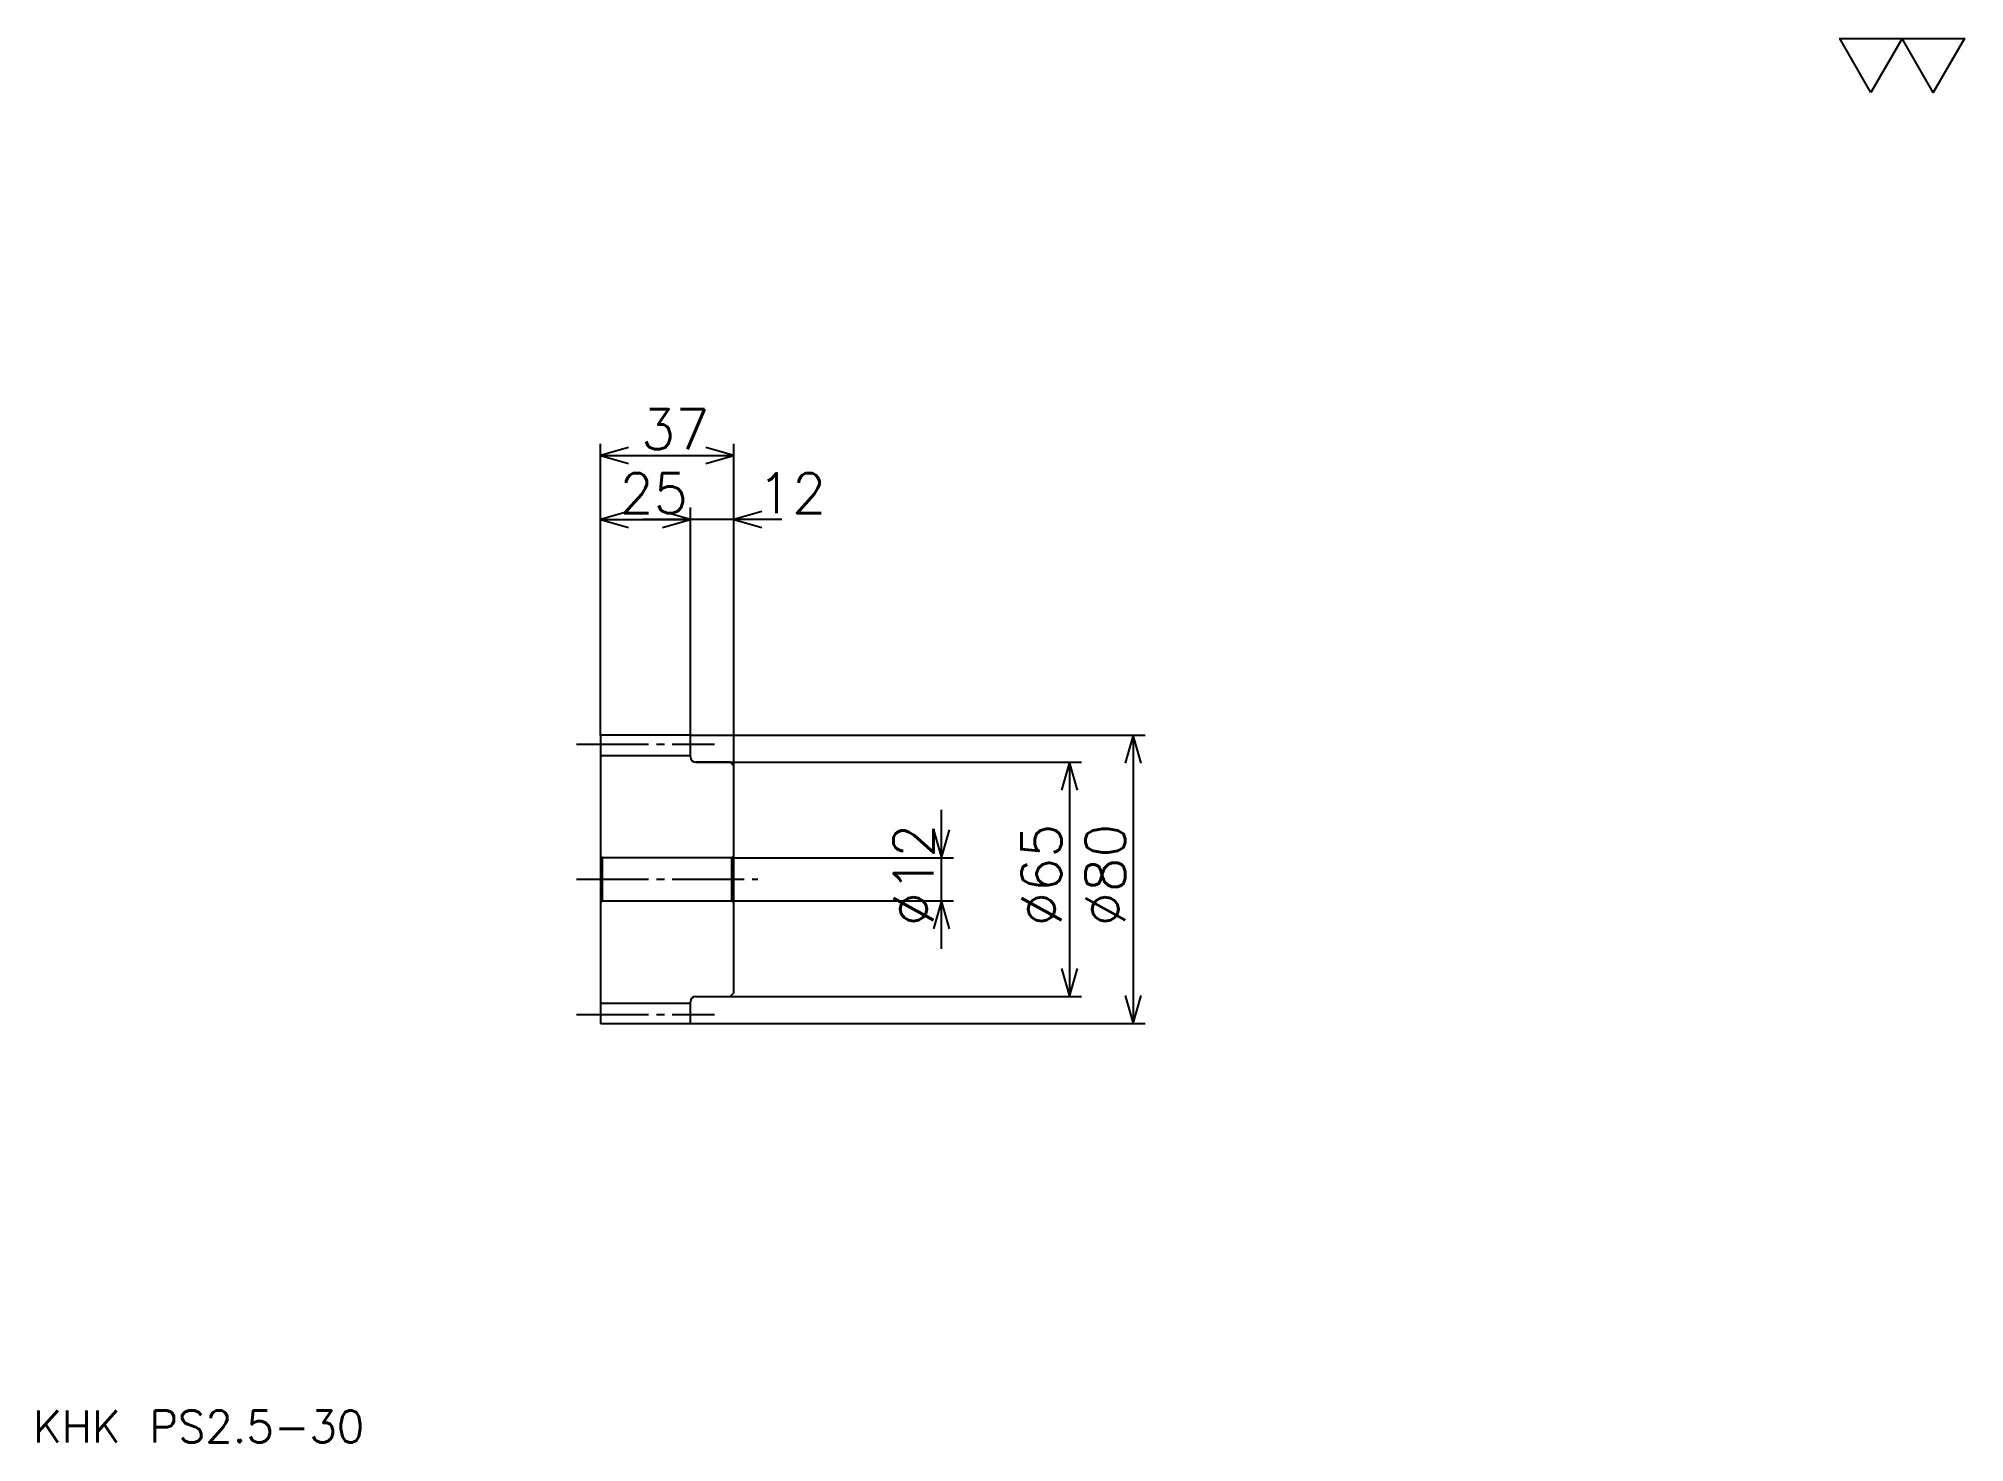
# Model space of a CAD drawing. Extents: x 24 to 558, y 24 to 414.
import ezdxf

# ---------------------------------------------------------------- set-up
doc = ezdxf.new("R2010")
doc.units = 0
doc.linetypes.add('DASHDOT', pattern=[26.608695, 19.956522, -2.217391, 2.217391, -2.217391])
doc.layers.get('0').update_dxf_attribs({"linetype": 'CONTINUOUS'})
doc.layers.add('DASHDOT', color=6, linetype='DASHDOT')
doc.styles.add('KANJI', font='TXT', dxfattribs={"bigfont": 'BIGFONT'})

msp = doc.modelspace()

# ---------------------------------------------------------------- linework, layer by layer
at = {"color": 5}
for p, q in [((179.608688, 220.717392), (179.608688, 301.652161)), ((216.608688, 220.717392), (216.608688, 301.652161)), ((179.608688, 298.32608), (216.608688, 298.32608)), ((204.608688, 220.717392), (204.608688, 283.913055)), ((179.608688, 280.586975), (204.608688, 280.586975)), ((229.91304, 280.586975), (191.304337, 280.586975)), ((179.608688, 220.617401), (179.608688, 220.717392)), ((204.508682, 220.717392), (216.608688, 220.717392)), ((204.608688, 220.617401), (204.608688, 220.717392)), ((216.608688, 220.717392), (330.804321, 220.717392)), ((216.608688, 212.217392), (216.608688, 220.717392)), ((327.478271, 220.717392), (327.478271, 140.717392)), ((206.108688, 213.217392), (216.608688, 213.217392)), ((216.608688, 213.217392), (313.065186, 213.217392)), ((309.739136, 213.217392), (309.739136, 148.217392)), ((274.260864, 161.41304), (274.260864, 200.021744)), ((216.608688, 186.717392), (277.586945, 186.717392)), ((216.608688, 174.717392), (277.586945, 174.717392)), ((206.108688, 148.217392), (216.608688, 148.217392)), ((216.608688, 148.217392), (313.065186, 148.217392)), ((204.508682, 140.717392), (216.608688, 140.717392)), ((216.608688, 140.717392), (330.804321, 140.717392))]:
    msp.add_line(p, q, dxfattribs=at)
at = {"color": 4}
for p, q in [((179.608688, 215.092392), (204.608688, 215.092392)), ((216.108688, 186.717392), (216.608688, 187.217392)), ((180.108688, 186.717392), (180.108688, 174.717392)), ((216.108688, 174.717392), (216.608688, 174.217392)), ((179.608688, 146.342392), (204.608688, 146.342392))]:
    msp.add_line(p, q, dxfattribs=at)
at = {"color": 7}
msp.add_lwpolyline([(532.173889, 399.130432), (523.526062, 414.119995), (558.117371, 414.119995), (549.469543, 399.130432), (540.821716, 414.119995), (532.173889, 399.130432)], dxfattribs=at)
at = {"color": 5}
for points in [[(187.369553, 300.543488), (179.608688, 298.32608), (187.369553, 296.108704)], [(208.847824, 296.108704), (216.608688, 298.32608), (208.847824, 300.543488)], [(187.369553, 282.804352), (179.608688, 280.586975), (187.369553, 278.369568)], [(196.847824, 278.369568), (204.608688, 280.586975), (196.847824, 282.804352)], [(196.847824, 278.369568), (204.608688, 280.586975), (196.847824, 282.804352)], [(224.369553, 282.804352), (216.608688, 280.586975), (224.369553, 278.369568)], [(329.695648, 212.956528), (327.478271, 220.717392), (325.260864, 212.956528)], [(311.956512, 205.456528), (309.739136, 213.217392), (307.521729, 205.456528)], [(272.043457, 194.478256), (274.260864, 186.717392), (276.478271, 194.478256)], [(276.478271, 166.956528), (274.260864, 174.717392), (272.043457, 166.956528)], [(307.521729, 155.978256), (309.739136, 148.217392), (311.956512, 155.978256)], [(325.260864, 148.478256), (327.478271, 140.717392), (329.695648, 148.478256)]]:
    msp.add_lwpolyline(points, dxfattribs=at)
at = {"color": 4}
for points in [[(204.608688, 214.717392), (204.608688, 220.617401), (204.508682, 220.717392), (179.708694, 220.717392), (179.608688, 220.617401), (179.608688, 174.217392)], [(206.108688, 148.217392), (215.608688, 148.217392), (216.608688, 149.217392), (216.608688, 212.217392), (215.608688, 213.217392), (206.108688, 213.217392)], [(179.608688, 174.217392), (180.108688, 174.717392), (216.108688, 174.717392), (216.108688, 186.717392), (180.108688, 186.717392), (179.608688, 187.217392)], [(179.608688, 174.217392), (179.608688, 140.817383), (179.708694, 140.717392), (204.508682, 140.717392), (204.608688, 140.817383), (204.608688, 146.717392)]]:
    msp.add_lwpolyline(points, dxfattribs=at)
for centre, start, end in [((206.108688, 214.717392), 180, 270), ((206.108688, 146.717392), 90, 180)]:
    msp.add_arc(centre, 1.5, start, end, dxfattribs=at)
at = {"layer": 'DASHDOT', "color": 7}
for p, q in [((172.956512, 218.217392), (211.260864, 218.217392)), ((172.956512, 180.717392), (223.260864, 180.717392)), ((172.956512, 143.217392), (211.260864, 143.217392))]:
    msp.add_line(p, q, dxfattribs=at)

# ---------------------------------------------------------------- texts
at = {"color": 7, "style": 'KANJI'}
for s, height, p in [('37', 11.086957, (190.902161, 300.100006)), ('25', 11.086957, (184.902161, 282.36087)), ('12', 11.086957, (223.260864, 282.36087)), ('KHK PS2.5-30', 8.869565, (22.173914, 24.391304))]:
    msp.add_text(s, height=height, dxfattribs=at).set_placement(p)
for s, p in [('%%c12', (272.043457, 167.690216)), ('%%c65', (307.521729, 167.690216)), ('%%c80', (325.260864, 167.690216))]:
    msp.add_text(s, height=11.086957, rotation=90, dxfattribs=at).set_placement(p)

doc.saveas('drawing.dxf')
